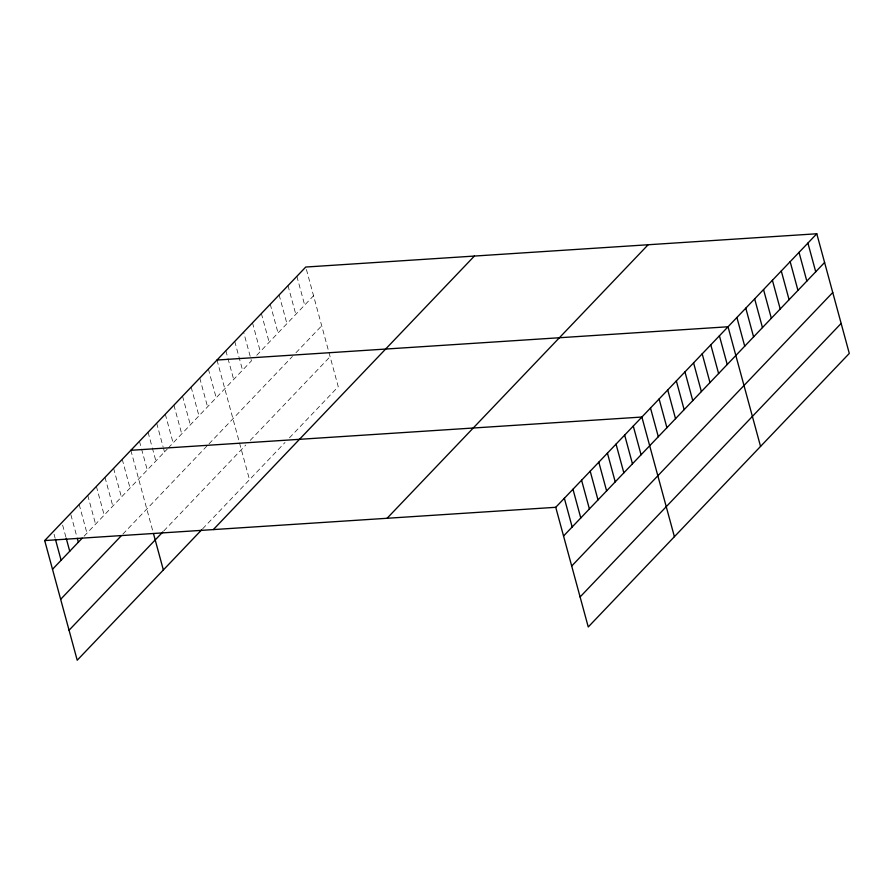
<?xml version="1.0" encoding="UTF-8"?>
<svg xmlns="http://www.w3.org/2000/svg" width="894" height="894" viewBox="0 0 894 894"><rect width="100%" height="100%" fill="white"/><g stroke="black" fill="none" stroke-linecap="round" stroke-linejoin="round"><path stroke-width="0.67" stroke-dasharray="4.47 3.35" d="M84.092 536.188L167.368 448.933M168.318 447.928L251.426 360.863L243.615 332.132M256.746 355.276L313.548 295.758M122.869 534.109L207.106 445.849M209.017 443.849L292.416 356.46M295.97 352.739L321.706 325.774M163.814 530.924L245.783 445.044M250.231 440.384L330.109 356.684M202.603 528.846L285.007 442.496M289.444 437.848L338.256 386.7L305.748 267.038M296.875 276.335L304.675 305.055M288.002 285.633L295.802 314.353M279.118 294.931L286.929 323.662M270.245 304.239L278.045 332.959M261.372 313.537L269.172 342.257M252.499 322.835L260.299 351.554M234.742 341.43L242.542 370.161M225.869 350.739L227.646 357.265M227.992 358.572L233.669 379.458M216.996 360.036L249.504 479.698M208.38 369.066L216.18 397.785M199.764 378.084L207.564 406.815M191.148 387.113L198.949 415.833M182.532 396.143L190.333 424.862M173.917 405.172L181.728 433.892M165.301 414.19L173.112 442.921M156.685 423.22L163.077 446.721M163.434 448.028L164.496 451.939M148.08 432.249L151.98 446.609M152.326 447.916L155.88 460.969M139.464 441.278L141.23 447.805M141.587 449.112L147.264 469.998M130.848 450.297L153.109 532.221M122.232 459.326L130.032 488.046M113.616 468.355L121.416 497.075M105 477.385L112.812 506.105M96.384 486.403L104.196 515.134M87.768 495.432L95.58 524.152M79.164 504.462L86.964 533.182M70.894 514.788L76.929 536.992M62.636 525.124L65.832 536.881M54.02 534.154L55.093 538.065"/><path stroke-width="1.34" d="M201.642 529.851L77.208 660.23L44.7 540.568L305.748 267.038L816.792 233.77L849.3 353.432L588.252 626.962L555.744 507.3L816.792 233.77M52.5 569.288L82.181 538.199M60.658 599.304L120.958 536.109M69.061 630.225L162.864 531.93M213.342 529.583L474.39 256.053M387.091 518.274L648.15 244.744M563.544 536.02L824.592 262.49M571.702 566.036L832.75 292.506M580.094 596.957L841.142 323.427M216.996 360.036L728.029 326.768L760.548 446.43M130.848 450.297L641.881 417.04L674.4 536.702M44.7 540.568L555.744 507.3M807.908 243.067L815.719 271.787M799.035 252.365L806.835 281.096M790.162 261.663L797.962 290.394M781.289 270.971L789.089 299.691M772.405 280.269L780.216 308.989M763.532 289.567L771.343 318.286M754.659 298.864L762.459 327.595M745.786 308.173L753.586 336.893M736.902 317.471L744.713 346.19M719.413 335.798L727.224 364.517M710.797 344.827L718.608 373.547M702.192 353.845L709.992 382.576M693.576 362.875L701.377 391.594M684.96 371.904L692.761 400.624M676.345 380.933L684.145 409.653M667.729 389.952L675.529 418.683M659.113 398.981L666.913 427.701M650.497 408.01L658.308 436.73M633.276 426.058L641.076 454.789M624.66 435.087L632.46 463.807M616.044 444.117L623.844 472.837M607.428 453.146L615.228 481.866M598.812 462.164L606.613 490.895M590.196 471.194L597.997 499.914M581.581 480.223L589.392 508.943M572.965 489.253L580.776 517.972M564.349 498.271L572.16 527.002M153.455 533.517L163.356 569.97M77.286 538.289L78.348 542.211M66.19 538.177L69.732 551.24M55.439 539.373L61.116 560.259"/></g></svg>
